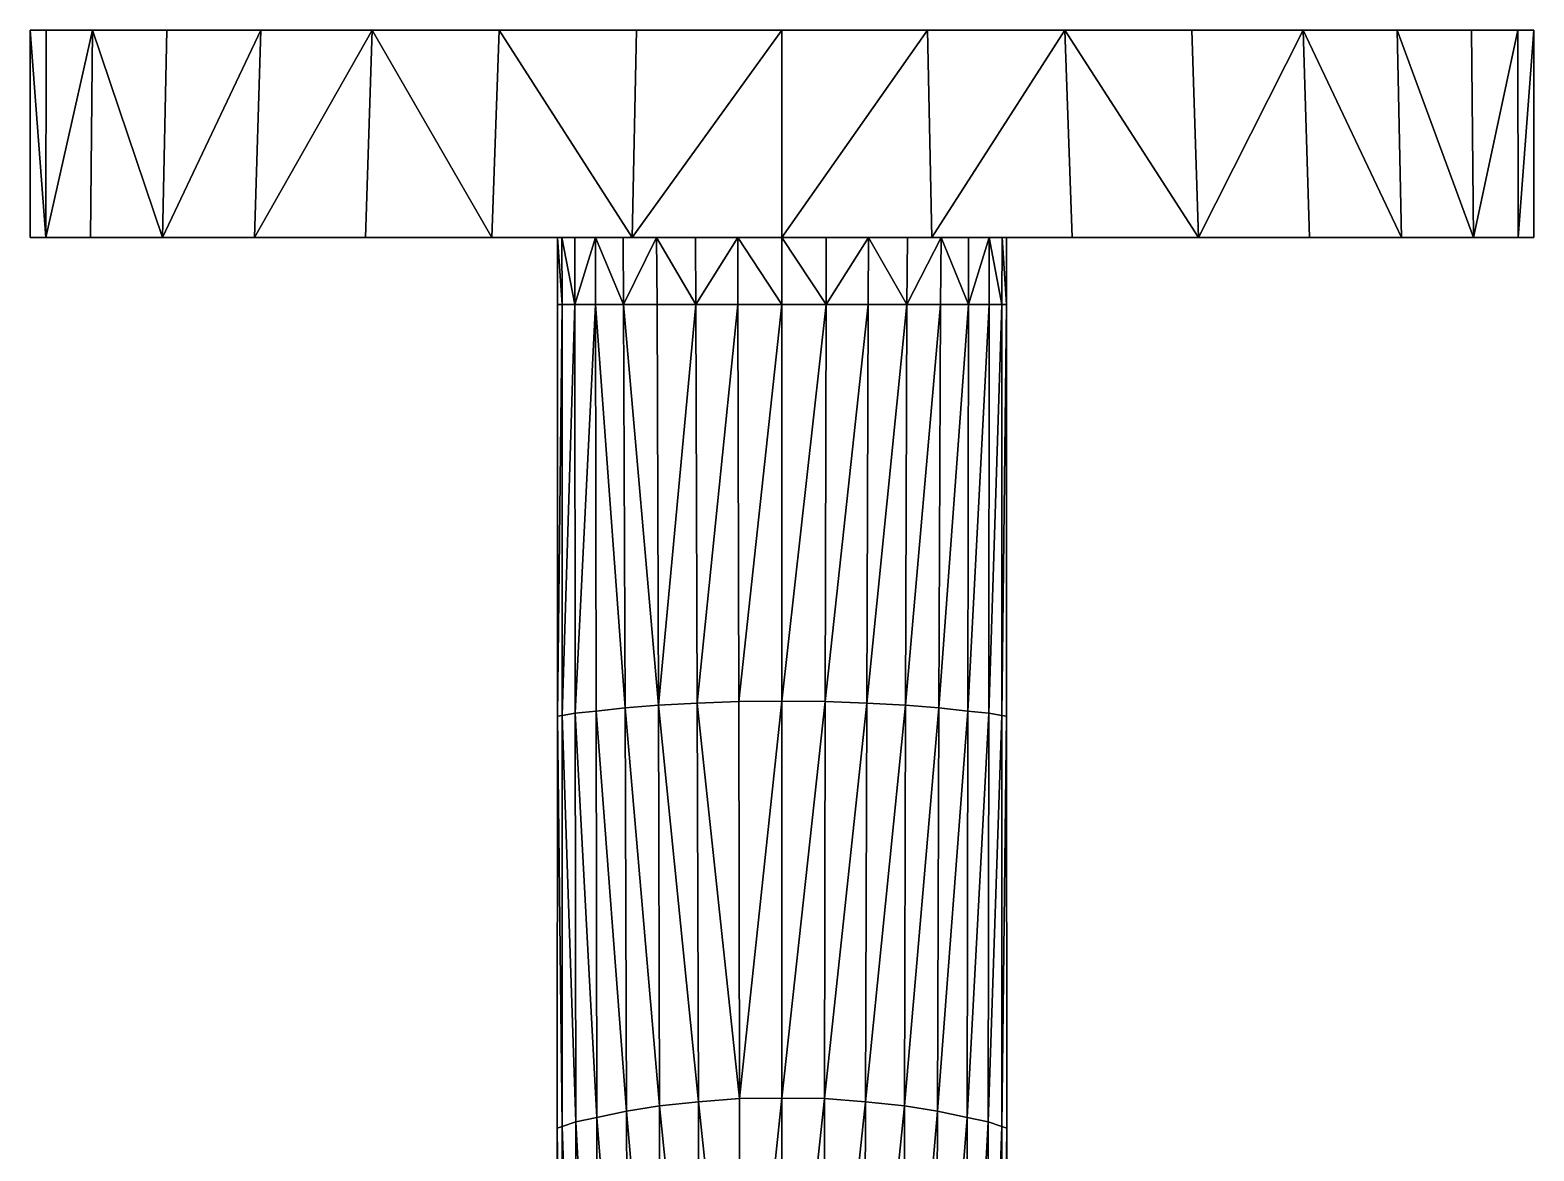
# Model space of a CAD drawing. Header units: centimetres. Extents: x -2.54 to 2.54, y -7.57 to 0.
# Drawn here: x -2.54 to 2.54, y -3.78 to 0 of the extents above; entities that cross this region are included whole.
import ezdxf

# ---------------------------------------------------------------- set-up
doc = ezdxf.new("R2010")
doc.units = ezdxf.units.CM
doc.layers.get('0').update_dxf_attribs({"true_color": 0x5890e1})

msp = doc.modelspace()

# ---------------------------------------------------------------- meshes
at = {"color": 18, "true_color": 0x000000}
mesh = msp.add_polyface(dxfattribs=at)
corners = [(-1.3809, 0, 5.4298), (-1.757, 0, 5.129), (-1.7785, -0.7, 5.1094), (-1.4037, -0.7, 5.4135), (-0.9767, -0.7, 5.6398), (-0.9525, 0, 5.6498), (-2.089, -0.7, 4.737), (-2.0737, 0, 4.7597), (-2.4825, -0.7, 3.8197), (-2.3317, -0.7, 4.3041), (-2.3244, 0, 4.323), (-2.4809, 0, 3.8269), (-1.5113, -0.7, 3.939), (-1.3582, -0.7, 4.222), (-1.156, -0.7, 4.4673), (-1.5977, -0.7, 3.6252), (-0.697, -0.7, 3.5917), (-2.5355, 0, 3.3), (-2.5355, -0.7, 3.3), (0.0022, 0, 3.3), (0.0022, 0, 3.8269), (0.0022, 0, 4.323), (0.0022, 0, 4.7597), (-1.7785, -0.7, 1.4906), (-1.4037, -0.7, 1.1865), (-0.912, -0.7, 1.9284), (-1.156, -0.7, 2.1327), (-1.3809, 0, 1.1702), (-1.757, 0, 1.471), (-0.9767, -0.7, 0.9602), (-2.089, -0.7, 1.863), (-2.0737, 0, 1.8403), (-2.4825, -0.7, 2.7803), (-2.4809, 0, 2.7731), (-2.3244, 0, 2.277), (-2.3317, -0.7, 2.2959), (-1.5113, -0.7, 2.661), (-1.3582, -0.7, 2.378), (-1.5977, -0.7, 2.9748), (-0.697, -0.7, 3.0083), (-1.6163, -0.7, 3.3), (-0.7405, -0.7, 3.1517), (0.0022, 0, 2.7731), (0.0022, 0, 2.277), (0.0022, 0, 1.8403)]
mesh.append_faces([[corners[k] for k in face] for face in [(0, 1, 2), (2, 3, 0), (4, 5, 0), (0, 3, 4), (6, 2, 1), (1, 7, 6), (8, 9, 10), (10, 11, 8), (10, 9, 6), (6, 7, 10), (12, 13, 6), (6, 9, 12), (2, 6, 13), (13, 14, 2), (12, 9, 8), (8, 15, 12), (13, 12, 16), (16, 12, 15), (8, 11, 17), (17, 18, 8), (19, 17, 11), (20, 11, 10), (21, 10, 7), (22, 7, 1), (23, 24, 25), (25, 26, 23), (27, 24, 23), (23, 28, 27), (29, 24, 27), (30, 31, 28), (28, 23, 30), (32, 33, 34), (34, 35, 32), (34, 31, 30), (30, 35, 34), (36, 35, 30), (30, 37, 36), (23, 26, 37), (37, 30, 23), (36, 38, 32), (32, 35, 36), (39, 36, 37), (38, 36, 39), (40, 38, 41), (38, 40, 18), (18, 32, 38), (32, 18, 17), (17, 33, 32), (33, 17, 19), (34, 33, 42), (31, 34, 43), (28, 31, 44)]], dxfattribs={"vtx2": -1, "color": 18})
mesh = msp.add_polyface(dxfattribs=at)
corners = [(-0.5039, -0.7, 5.7883), (0.0022, -0.7, 5.8367), (0.0022, 0, 5.8367), (-0.4893, 0, 5.7905), (-0.9525, 0, 5.6498), (-0.9767, -0.7, 5.6398), (-0.6299, -0.7, 4.8201), (-0.3193, -0.7, 4.8933), (-0.1471, -0.7, 4.0428), (-0.2901, -0.7, 4.0008), (-0.912, -0.7, 4.6716), (-1.4037, -0.7, 5.4135), (-0.697, -0.7, 3.5917), (-0.6274, -0.7, 3.7223), (-1.3582, -0.7, 4.222), (-1.156, -0.7, 4.4673), (-2.4809, 0, 3.8269), (0.0022, 0, 3.8269), (0.0022, 0, 3.3), (-2.3244, 0, 4.323), (0.0022, 0, 4.323), (-2.0737, 0, 4.7597), (0.0022, 0, 4.7597), (-1.757, 0, 5.129), (0.0022, 0, 5.129), (-1.3809, 0, 5.4298), (0.0022, 0, 5.4298), (0.0022, 0, 5.6498), (-0.5039, -0.7, 0.8117), (-0.4893, 0, 0.8095), (0.0022, 0, 0.7633), (0.0022, -0.7, 0.7633), (-0.9767, -0.7, 0.9602), (-0.9525, 0, 0.9502), (-0.3193, -0.7, 1.7067), (-0.6299, -0.7, 1.7799), (0.0022, -0.7, 1.6854), (0.0022, -0.7, 2.5437), (-0.1471, -0.7, 2.5572), (-0.2901, -0.7, 2.5992), (-1.156, -0.7, 2.1327), (-0.912, -0.7, 1.9284), (-0.421, -0.7, 2.6686), (-0.5344, -0.7, 2.7633), (-1.4037, -0.7, 1.1865), (-1.3809, 0, 1.1702), (-1.3582, -0.7, 2.378), (-0.6274, -0.7, 2.8777), (-0.697, -0.7, 3.0083), (-0.7405, -0.7, 3.1517), (-1.5977, -0.7, 2.9748), (-0.755, -0.7, 3.3), (-1.6163, -0.7, 3.3), (0.0022, 0, 2.7731), (-2.4809, 0, 2.7731), (0.0022, 0, 2.277), (-2.3244, 0, 2.277), (0.0022, 0, 1.8403), (-2.0737, 0, 1.8403), (0.0022, 0, 1.471), (-1.757, 0, 1.471), (0.0022, 0, 1.1702), (0.0022, 0, 0.9502)]
mesh.append_faces([[corners[k] for k in face] for face in [(0, 1, 2), (2, 3, 0), (0, 3, 4), (4, 5, 0), (5, 6, 7), (8, 7, 6), (6, 9, 8), (9, 6, 10), (6, 5, 11), (11, 10, 6), (12, 13, 14), (15, 14, 13), (16, 17, 18), (19, 20, 17), (21, 22, 20), (23, 24, 22), (24, 23, 25), (25, 26, 24), (26, 25, 4), (4, 27, 26), (27, 4, 3), (3, 2, 27), (28, 29, 30), (30, 31, 28), (28, 32, 33), (33, 29, 28), (34, 35, 32), (34, 36, 37), (37, 38, 34), (38, 39, 35), (35, 34, 38), (40, 41, 42), (42, 43, 40), (39, 42, 41), (41, 35, 39), (35, 41, 44), (44, 32, 35), (45, 33, 32), (46, 47, 48), (40, 43, 47), (47, 46, 40), (48, 49, 50), (49, 51, 52), (18, 53, 54), (53, 55, 56), (55, 57, 58), (57, 59, 60), (59, 61, 45), (45, 60, 59), (61, 62, 33), (33, 45, 61), (62, 30, 29), (29, 33, 62)]], dxfattribs={"vtx2": -1, "color": 18})
mesh = msp.add_polyface(dxfattribs=at)
corners = [(0.4938, 0, 5.7905), (0.0022, 0, 5.8367), (0.0022, -0.7, 5.8367), (0.5084, -0.7, 5.7883), (0.9811, -0.7, 5.6398), (0.9569, 0, 5.6498), (0.6343, -0.7, 4.8201), (0.3237, -0.7, 4.8933), (0.2946, -0.7, 4.0008), (0.9165, -0.7, 4.6716), (1.4081, -0.7, 5.4135), (1.3627, -0.7, 4.222), (0.6319, -0.7, 3.7223), (0.7015, -0.7, 3.5917), (1.5158, -0.7, 3.939), (0.7449, -0.7, 3.4483), (0.0022, 0, 3.3), (0.0022, 0, 3.8269), (2.4854, 0, 3.8269), (0.0022, 0, 4.323), (2.3289, 0, 4.323), (0.0022, 0, 4.7597), (2.0781, 0, 4.7597), (0.0022, 0, 5.129), (1.7615, 0, 5.129), (1.3853, 0, 5.4298), (0.0022, 0, 5.4298), (0.0022, 0, 5.6498), (0.4938, 0, 0.8095), (0.5084, -0.7, 0.8117), (0.0022, -0.7, 0.7633), (0.0022, 0, 0.7633), (0.9569, 0, 0.9502), (0.9811, -0.7, 0.9602), (0.3237, -0.7, 1.7067), (0.0022, -0.7, 1.6854), (0.6343, -0.7, 1.7799), (0.0022, -0.7, 2.5437), (0.1515, -0.7, 2.5572), (0.2946, -0.7, 2.5992), (0.4255, -0.7, 2.6686), (0.9165, -0.7, 1.9284), (1.1605, -0.7, 2.1327), (0.5389, -0.7, 2.7633), (1.4081, -0.7, 1.1865), (0.7015, -0.7, 3.0083), (0.6319, -0.7, 2.8777), (1.3627, -0.7, 2.378), (0.7449, -0.7, 3.1517), (1.5158, -0.7, 2.661), (2.4854, 0, 2.7731), (0.0022, 0, 2.7731), (2.3289, 0, 2.277), (0.0022, 0, 2.277), (2.0781, 0, 1.8403), (0.0022, 0, 1.8403), (1.7615, 0, 1.471), (0.0022, 0, 1.471), (1.3853, 0, 1.1702), (0.0022, 0, 1.1702), (0.0022, 0, 0.9502)]
mesh.append_faces([[corners[k] for k in face] for face in [(0, 1, 2), (2, 3, 0), (3, 4, 5), (5, 0, 3), (6, 4, 3), (3, 7, 6), (8, 6, 7), (9, 6, 8), (10, 4, 6), (6, 9, 10), (11, 12, 13), (14, 13, 15), (16, 17, 18), (17, 19, 20), (19, 21, 22), (21, 23, 24), (25, 24, 23), (23, 26, 25), (5, 25, 26), (26, 27, 5), (0, 5, 27), (27, 1, 0), (28, 29, 30), (30, 31, 28), (29, 28, 32), (32, 33, 29), (29, 34, 35), (36, 34, 29), (29, 33, 36), (37, 35, 34), (34, 38, 37), (39, 38, 34), (34, 36, 39), (40, 41, 42), (42, 43, 40), (41, 40, 39), (39, 36, 41), (44, 41, 36), (36, 33, 44), (45, 46, 47), (46, 43, 42), (48, 45, 49), (50, 51, 16), (52, 53, 51), (54, 55, 53), (56, 57, 55), (58, 59, 57), (57, 56, 58), (32, 60, 59), (59, 58, 32), (28, 31, 60), (60, 32, 28)]], dxfattribs={"vtx2": -1, "color": 18})
mesh = msp.add_polyface(dxfattribs=at)
corners = [(1.4081, -0.7, 5.4135), (1.7829, -0.7, 5.1094), (1.7615, 0, 5.129), (1.3853, 0, 5.4298), (0.9569, 0, 5.6498), (0.9811, -0.7, 5.6398), (2.0934, -0.7, 4.737), (2.0781, 0, 4.7597), (2.4854, 0, 3.8269), (2.3289, 0, 4.323), (2.3362, -0.7, 4.3041), (2.487, -0.7, 3.8197), (1.3627, -0.7, 4.222), (1.5158, -0.7, 3.939), (1.1605, -0.7, 4.4673), (1.6022, -0.7, 3.6252), (0.7015, -0.7, 3.5917), (0.6319, -0.7, 3.7223), (0.7449, -0.7, 3.4483), (2.54, 0, 3.3), (2.54, -0.7, 3.3), (0.0022, 0, 3.3), (0.0022, 0, 3.8269), (0.0022, 0, 4.323), (0.0022, 0, 4.7597), (0.9165, -0.7, 1.9284), (1.4081, -0.7, 1.1865), (1.7829, -0.7, 1.4906), (1.1605, -0.7, 2.1327), (1.3853, 0, 1.1702), (1.7615, 0, 1.471), (0.9811, -0.7, 0.9602), (0.9569, 0, 0.9502), (2.0781, 0, 1.8403), (2.0934, -0.7, 1.863), (2.4854, 0, 2.7731), (2.487, -0.7, 2.7803), (2.3362, -0.7, 2.2959), (2.3289, 0, 2.277), (1.5158, -0.7, 2.661), (1.3627, -0.7, 2.378), (1.6022, -0.7, 2.9748), (0.7015, -0.7, 3.0083), (0.6319, -0.7, 2.8777), (0.7449, -0.7, 3.1517), (1.6207, -0.7, 3.3), (0.0022, 0, 2.7731), (0.0022, 0, 2.277), (0.0022, 0, 1.8403)]
mesh.append_faces([[corners[k] for k in face] for face in [(0, 1, 2), (2, 3, 0), (0, 3, 4), (4, 5, 0), (2, 1, 6), (6, 7, 2), (8, 9, 10), (10, 11, 8), (7, 6, 10), (10, 9, 7), (6, 12, 13), (13, 10, 6), (1, 14, 12), (12, 6, 1), (10, 13, 15), (16, 13, 12), (17, 12, 14), (18, 15, 13), (19, 8, 11), (11, 20, 19), (8, 19, 21), (9, 8, 22), (7, 9, 23), (2, 7, 24), (25, 26, 27), (27, 28, 25), (26, 29, 30), (30, 27, 26), (26, 31, 32), (32, 29, 26), (30, 33, 34), (34, 27, 30), (35, 36, 37), (37, 38, 35), (33, 38, 37), (37, 34, 33), (34, 37, 39), (39, 40, 34), (27, 34, 40), (40, 28, 27), (41, 39, 37), (37, 36, 41), (40, 39, 42), (28, 40, 43), (39, 41, 44), (20, 45, 41), (41, 36, 20), (19, 20, 36), (36, 35, 19), (21, 19, 35), (46, 35, 38), (47, 38, 33), (48, 33, 30)]], dxfattribs={"vtx2": -1, "color": 18})
mesh = msp.add_polyface(dxfattribs=at)
corners = [(-0.5039, -0.7, 5.7883), (-0.3193, -0.7, 4.8933), (0.0022, -0.7, 4.9146), (0.0022, -0.7, 5.8367), (-0.9767, -0.7, 5.6398), (-0.1471, -0.7, 4.0428), (0.0022, -0.7, 4.0563), (-0.1464, -0.9264, 4.0411), (0.0022, -0.9261, 4.0563), (-0.2901, -0.7, 4.0008), (-0.2885, -0.9269, 3.9991), (-0.421, -0.7, 3.9314), (-0.5344, -0.7, 3.8367), (-0.5328, -0.9268, 3.8351), (-0.4187, -0.9269, 3.9291), (-1.156, -0.7, 4.4673), (-0.912, -0.7, 4.6716), (-1.7785, -0.7, 5.1094), (-1.4037, -0.7, 5.4135), (-0.6274, -0.7, 3.7223), (-1.5977, -0.7, 3.6252), (-0.7405, -0.7, 3.4483), (-0.697, -0.7, 3.5917), (-0.7393, -0.9267, 3.4483), (-0.6968, -0.927, 3.5909), (-0.6268, -0.927, 3.7211), (-0.755, -0.7, 3.3), (-0.755, -0.9266, 3.3), (-1.6163, -0.7, 3.3), (-2.4825, -0.7, 3.8197), (-2.5355, -0.7, 3.3), (-0.1437, -2.2668, 4.0421), (-0.5039, -0.7, 0.8117), (0.0022, -0.7, 0.7633), (0.0022, -0.7, 1.6854), (-0.3193, -0.7, 1.7067), (-0.9767, -0.7, 0.9602), (-0.1471, -0.7, 2.5572), (0.0022, -0.7, 2.5437), (0.0022, -0.9261, 2.5437), (-0.1464, -0.9264, 2.5589), (-0.2885, -0.9269, 2.6009), (-0.2901, -0.7, 2.5992), (-0.421, -0.7, 2.6686), (-0.4187, -0.9269, 2.6709), (-0.5328, -0.9268, 2.7649), (-0.5344, -0.7, 2.7633), (-0.7405, -0.7, 3.1517), (-0.697, -0.7, 3.0083), (-0.6968, -0.927, 3.0091), (-0.7393, -0.9267, 3.1517), (-0.6274, -0.7, 2.8777), (-0.6268, -0.927, 2.8789), (-0.1437, -2.2668, 2.5579)]
mesh.append_faces([[corners[k] for k in face] for face in [(0, 1, 2), (2, 3, 0), (1, 0, 4), (1, 5, 6), (6, 2, 1), (5, 7, 8), (8, 6, 5), (5, 9, 10), (10, 7, 5), (11, 12, 13), (13, 14, 11), (10, 9, 11), (11, 14, 10), (15, 12, 11), (11, 16, 15), (16, 11, 9), (17, 15, 16), (16, 18, 17), (19, 12, 15), (20, 21, 22), (21, 23, 24), (24, 22, 21), (24, 25, 19), (19, 22, 24), (13, 12, 19), (19, 25, 13), (23, 21, 26), (26, 27, 23), (21, 20, 28), (28, 26, 21), (20, 29, 30), (30, 28, 20), (8, 7, 31), (32, 33, 34), (34, 35, 32), (36, 32, 35), (37, 38, 39), (39, 40, 37), (37, 40, 41), (41, 42, 37), (43, 44, 45), (45, 46, 43), (41, 44, 43), (43, 42, 41), (47, 48, 49), (49, 50, 47), (49, 48, 51), (51, 52, 49), (45, 52, 51), (51, 46, 45), (50, 27, 26), (26, 47, 50), (53, 40, 39)]], dxfattribs={"vtx2": -1, "color": 18})
mesh = msp.add_polyface(dxfattribs=at)
corners = [(1.6207, -0.7, 3.3), (1.6022, -0.7, 3.6252), (0.7449, -0.7, 3.4483), (0.7595, -0.7, 3.3), (0.0022, -0.7, 4.9146), (0.3237, -0.7, 4.8933), (0.5084, -0.7, 5.7883), (0.0022, -0.7, 5.8367), (0.0022, -0.7, 4.0563), (0.1515, -0.7, 4.0428), (0.2946, -0.7, 4.0008), (0.0022, -0.9261, 4.0563), (0.1508, -0.9264, 4.0411), (0.2929, -0.9269, 3.9991), (0.4232, -0.9269, 3.9291), (0.5373, -0.9268, 3.8351), (0.5389, -0.7, 3.8367), (0.4255, -0.7, 3.9314), (1.1605, -0.7, 4.4673), (0.9165, -0.7, 4.6716), (1.7829, -0.7, 5.1094), (1.4081, -0.7, 5.4135), (2.487, -0.7, 3.8197), (2.3362, -0.7, 4.3041), (0.6319, -0.7, 3.7223), (0.7015, -0.7, 3.5917), (0.7013, -0.927, 3.5909), (0.7437, -0.9267, 3.4483), (0.6313, -0.927, 3.7211), (0.7595, -0.9266, 3.3), (2.54, -0.7, 3.3), (0.0022, -2.2659, 4.0573), (0.7449, -0.7, 3.1517), (1.6022, -0.7, 2.9748), (0.0022, -0.7, 1.6854), (0.0022, -0.7, 0.7633), (0.5084, -0.7, 0.8117), (0.0022, -0.7, 2.5437), (0.1515, -0.7, 2.5572), (0.1508, -0.9264, 2.5589), (0.0022, -0.9261, 2.5437), (0.2946, -0.7, 2.5992), (0.2929, -0.9269, 2.6009), (0.4232, -0.9269, 2.6709), (0.4255, -0.7, 2.6686), (0.5389, -0.7, 2.7633), (0.5373, -0.9268, 2.7649), (0.7015, -0.7, 3.0083), (0.7437, -0.9267, 3.1517), (0.7013, -0.927, 3.0091), (0.6313, -0.927, 2.8789), (0.6319, -0.7, 2.8777), (0.0022, -2.2659, 2.5427)]
mesh.append_faces([[corners[k] for k in face] for face in [(0, 1, 2), (2, 3, 0), (4, 5, 6), (6, 7, 4), (8, 9, 5), (5, 4, 8), (5, 9, 10), (8, 11, 12), (12, 9, 8), (12, 13, 10), (10, 9, 12), (14, 15, 16), (16, 17, 14), (14, 17, 10), (10, 13, 14), (17, 16, 18), (18, 19, 17), (10, 17, 19), (19, 18, 20), (20, 21, 19), (1, 22, 23), (18, 16, 24), (25, 26, 27), (27, 2, 25), (25, 24, 28), (28, 26, 25), (28, 24, 16), (16, 15, 28), (29, 3, 2), (2, 27, 29), (30, 22, 1), (1, 0, 30), (12, 11, 31), (0, 3, 32), (32, 33, 0), (34, 35, 36), (37, 38, 39), (39, 40, 37), (39, 38, 41), (41, 42, 39), (43, 44, 45), (45, 46, 43), (43, 42, 41), (41, 44, 43), (47, 32, 48), (48, 49, 47), (47, 49, 50), (50, 51, 47), (50, 46, 45), (45, 51, 50), (29, 48, 32), (32, 3, 29), (52, 40, 39)]], dxfattribs={"vtx2": -1, "color": 18})
mesh = msp.add_polyface(dxfattribs=at)
corners = [(0.0022, -2.2659, 4.0573), (-0.1437, -2.2668, 4.0421), (-0.141, -3.6073, 4.0431), (0.0022, -3.6057, 4.0583), (-0.2842, -2.2726, 4.0008), (-0.2799, -3.6182, 4.0024), (-0.4115, -3.6317, 3.9311), (-0.4151, -2.2793, 3.9301), (-0.5275, -2.2883, 3.8381), (-0.6223, -3.6716, 3.7243), (-0.6246, -2.2993, 3.7227), (-0.6954, -2.3066, 3.5932), (-0.5223, -3.6498, 3.8411), (-0.6939, -3.6863, 3.5955), (-0.7394, -2.314, 3.4503), (-0.7395, -3.7013, 3.4522), (-0.7558, -2.3169, 3.3), (0.0022, -0.9261, 4.0563), (-0.1464, -0.9264, 4.0411), (-0.2885, -0.9269, 3.9991), (-0.4187, -0.9269, 3.9291), (-0.5328, -0.9268, 3.8351), (-0.6268, -0.927, 3.7211), (-0.6968, -0.927, 3.5909), (-0.7393, -0.9267, 3.4483), (-0.755, -0.9266, 3.3), (0.0022, -2.2659, 2.5427), (0.0022, -3.6057, 2.5417), (-0.141, -3.6073, 2.5569), (-0.1437, -2.2668, 2.5579), (-0.2799, -3.6182, 2.5976), (-0.2842, -2.2726, 2.5992), (-0.5275, -2.2883, 2.7619), (-0.4151, -2.2793, 2.6699), (-0.4115, -3.6317, 2.6689), (-0.6954, -2.3066, 3.0068), (-0.6246, -2.2993, 2.8773), (-0.6223, -3.6716, 2.8757), (-0.5223, -3.6498, 2.7589), (-0.7394, -2.314, 3.1497), (-0.6939, -3.6863, 3.0045), (-0.7395, -3.7013, 3.1478), (0.0022, -0.9261, 2.5437), (-0.1464, -0.9264, 2.5589), (-0.2885, -0.9269, 2.6009), (-0.5328, -0.9268, 2.7649), (-0.4187, -0.9269, 2.6709), (-0.6268, -0.927, 2.8789), (-0.6968, -0.927, 3.0091), (-0.7393, -0.9267, 3.1517)]
mesh.append_faces([[corners[k] for k in face] for face in [(0, 1, 2), (2, 3, 0), (2, 1, 4), (4, 5, 2), (6, 7, 8), (5, 4, 7), (7, 6, 5), (9, 10, 11), (12, 8, 10), (13, 11, 14), (15, 14, 16), (1, 0, 17), (18, 19, 4), (4, 1, 18), (7, 20, 21), (21, 8, 7), (19, 20, 7), (7, 4, 19), (22, 23, 11), (11, 10, 22), (8, 21, 22), (22, 10, 8), (23, 24, 14), (14, 11, 23), (24, 25, 16), (16, 14, 24), (26, 27, 28), (28, 29, 26), (28, 30, 31), (31, 29, 28), (32, 33, 34), (30, 34, 33), (33, 31, 30), (35, 36, 37), (36, 32, 38), (39, 35, 40), (16, 39, 41), (42, 26, 29), (43, 29, 31), (31, 44, 43), (33, 32, 45), (45, 46, 33), (44, 31, 33), (33, 46, 44), (47, 36, 35), (35, 48, 47), (32, 36, 47), (47, 45, 32), (48, 35, 39), (39, 49, 48), (49, 39, 16), (16, 25, 49)]], dxfattribs={"vtx2": -1, "color": 18})
mesh = msp.add_polyface(dxfattribs=at)
corners = [(0.0022, -3.6057, 4.0583), (0.1455, -3.6073, 4.0431), (0.1482, -2.2668, 4.0421), (0.0022, -2.2659, 4.0573), (0.2887, -2.2726, 4.0008), (0.2844, -3.6182, 4.0024), (0.532, -2.2883, 3.8381), (0.4196, -2.2793, 3.9301), (0.416, -3.6317, 3.9311), (0.6998, -2.3066, 3.5932), (0.629, -2.2993, 3.7227), (0.6268, -3.6716, 3.7243), (0.5268, -3.6498, 3.8411), (0.7439, -2.314, 3.4503), (0.6984, -3.6863, 3.5955), (0.7602, -2.3169, 3.3), (0.744, -3.7013, 3.4522), (0.1508, -0.9264, 4.0411), (0.2929, -0.9269, 3.9991), (0.5373, -0.9268, 3.8351), (0.4232, -0.9269, 3.9291), (0.7013, -0.927, 3.5909), (0.6313, -0.927, 3.7211), (0.7437, -0.9267, 3.4483), (0.7595, -0.9266, 3.3), (0.0022, -3.6057, 2.5417), (0.0022, -2.2659, 2.5427), (0.1482, -2.2668, 2.5579), (0.1455, -3.6073, 2.5569), (0.2887, -2.2726, 2.5992), (0.2844, -3.6182, 2.5976), (0.416, -3.6317, 2.6689), (0.4196, -2.2793, 2.6699), (0.532, -2.2883, 2.7619), (0.6268, -3.6716, 2.8757), (0.629, -2.2993, 2.8773), (0.6998, -2.3066, 3.0068), (0.5268, -3.6498, 2.7589), (0.6984, -3.6863, 3.0045), (0.7439, -2.314, 3.1497), (0.744, -3.7013, 3.1478), (0.1508, -0.9264, 2.5589), (0.2929, -0.9269, 2.6009), (0.5373, -0.9268, 2.7649), (0.4232, -0.9269, 2.6709), (0.7013, -0.927, 3.0091), (0.6313, -0.927, 2.8789), (0.7437, -0.9267, 3.1517)]
mesh.append_faces([[corners[k] for k in face] for face in [(0, 1, 2), (2, 3, 0), (4, 2, 1), (1, 5, 4), (6, 7, 8), (7, 4, 5), (5, 8, 7), (9, 10, 11), (10, 6, 12), (13, 9, 14), (15, 13, 16), (3, 2, 17), (18, 17, 2), (2, 4, 18), (19, 20, 7), (7, 6, 19), (20, 18, 4), (4, 7, 20), (21, 22, 10), (10, 9, 21), (22, 19, 6), (6, 10, 22), (23, 21, 9), (9, 13, 23), (24, 23, 13), (13, 15, 24), (25, 26, 27), (27, 28, 25), (29, 30, 28), (28, 27, 29), (31, 32, 33), (32, 31, 30), (30, 29, 32), (34, 35, 36), (37, 33, 35), (38, 36, 39), (40, 39, 15), (41, 27, 26), (42, 29, 27), (27, 41, 42), (43, 33, 32), (32, 44, 43), (44, 32, 29), (29, 42, 44), (45, 36, 35), (35, 46, 45), (46, 35, 33), (33, 43, 46), (47, 39, 36), (36, 45, 47), (24, 15, 39), (39, 47, 24)]], dxfattribs={"vtx2": -1, "color": 18})
mesh = msp.add_polyface(dxfattribs=at)
corners = [(-0.5275, -2.2883, 3.8381), (-0.5223, -3.6498, 3.8411), (-0.4115, -3.6317, 3.9311), (-0.6954, -2.3066, 3.5932), (-0.6939, -3.6863, 3.5955), (-0.6223, -3.6716, 3.7243), (-0.6246, -2.2993, 3.7227), (-0.7394, -2.314, 3.4503), (-0.7395, -3.7013, 3.4522), (-0.7558, -2.3169, 3.3), (-0.7565, -3.7072, 3.3), (0.416, -3.6317, 3.9311), (0.5268, -3.6498, 3.8411), (0.532, -2.2883, 3.8381), (0.6268, -3.6716, 3.7243), (0.6984, -3.6863, 3.5955), (0.6998, -2.3066, 3.5932), (0.629, -2.2993, 3.7227), (0.744, -3.7013, 3.4522), (0.7439, -2.314, 3.4503), (0.761, -3.7072, 3.3), (0.7602, -2.3169, 3.3), (0.0022, -3.6057, 4.0583), (-0.141, -3.6073, 4.0431), (-0.1384, -4.9477, 4.0441), (-0.2799, -3.6182, 4.0024), (-0.4079, -4.984, 3.9321), (-0.2757, -4.9639, 4.0041), (-0.6201, -5.0439, 3.726), (-0.517, -5.0113, 3.8441), (-0.6924, -5.0659, 3.5977), (-0.7397, -5.0887, 3.4542), (0.1455, -3.6073, 4.0431), (0.0022, -4.9456, 4.0593), (0.2844, -3.6182, 4.0024), (0.1428, -4.9477, 4.0441), (0.4124, -4.984, 3.9321), (0.2801, -4.9639, 4.0041), (0.6246, -5.0439, 3.726), (0.5215, -5.0113, 3.8441), (0.6969, -5.0659, 3.5977), (0.7441, -5.0887, 3.4542), (-0.4115, -3.6317, 2.6689), (-0.5223, -3.6498, 2.7589), (-0.5275, -2.2883, 2.7619), (-0.6223, -3.6716, 2.8757), (-0.6939, -3.6863, 3.0045), (-0.6954, -2.3066, 3.0068), (-0.6246, -2.2993, 2.8773), (-0.7395, -3.7013, 3.1478), (-0.7394, -2.314, 3.1497), (0.532, -2.2883, 2.7619), (0.5268, -3.6498, 2.7589), (0.416, -3.6317, 2.6689), (0.6998, -2.3066, 3.0068), (0.6984, -3.6863, 3.0045), (0.6268, -3.6716, 2.8757), (0.629, -2.2993, 2.8773), (0.7439, -2.314, 3.1497), (0.744, -3.7013, 3.1478), (-0.1384, -4.9477, 2.5559), (-0.141, -3.6073, 2.5569), (0.0022, -3.6057, 2.5417), (0.0022, -4.9456, 2.5407), (-0.2799, -3.6182, 2.5976), (-0.4079, -4.984, 2.6679), (-0.2757, -4.9639, 2.5959), (-0.6201, -5.0439, 2.874), (-0.517, -5.0113, 2.7559), (-0.6924, -5.0659, 3.0023), (-0.7397, -5.0887, 3.1458), (0.1455, -3.6073, 2.5569), (0.1428, -4.9477, 2.5559), (0.2844, -3.6182, 2.5976), (0.4124, -4.984, 2.6679), (0.2801, -4.9639, 2.5959), (0.6246, -5.0439, 2.874), (0.5215, -5.0113, 2.7559), (0.6969, -5.0659, 3.0023), (0.7441, -5.0887, 3.1458)]
mesh.append_faces([[corners[k] for k in face] for face in [(0, 1, 2), (3, 4, 5), (6, 5, 1), (7, 8, 4), (9, 10, 8), (11, 12, 13), (14, 15, 16), (12, 14, 17), (15, 18, 19), (18, 20, 21), (22, 23, 24), (24, 23, 25), (26, 2, 1), (27, 25, 2), (28, 5, 4), (29, 1, 5), (30, 4, 8), (31, 8, 10), (32, 22, 33), (34, 32, 35), (12, 11, 36), (11, 34, 37), (15, 14, 38), (14, 12, 39), (18, 15, 40), (20, 18, 41), (42, 43, 44), (45, 46, 47), (43, 45, 48), (46, 49, 50), (49, 10, 9), (51, 52, 53), (54, 55, 56), (57, 56, 52), (58, 59, 55), (21, 20, 59), (60, 61, 62), (62, 63, 60), (64, 61, 60), (43, 42, 65), (42, 64, 66), (46, 45, 67), (45, 43, 68), (49, 46, 69), (10, 49, 70), (63, 62, 71), (72, 71, 73), (74, 53, 52), (75, 73, 53), (76, 56, 55), (77, 52, 56), (78, 55, 59), (79, 59, 20)]], dxfattribs={"vtx2": -1, "color": 18})
mesh = msp.add_polyface(dxfattribs=at)
corners = [(-0.1339, -5.1365, 4.046), (-0.1384, -4.9477, 4.0441), (-0.2757, -4.9639, 4.0041), (0.0022, -5.1282, 4.0593), (0.0022, -4.9456, 4.0593), (-0.3868, -5.1928, 3.9498), (-0.4079, -4.984, 3.9321), (-0.517, -5.0113, 3.8441), (-0.2633, -5.1584, 4.0095), (0.2677, -5.1584, 4.0095), (0.2801, -4.9639, 4.0041), (0.1428, -4.9477, 4.0441), (0.1383, -5.1365, 4.046), (0.5034, -5.2361, 3.8684), (0.5215, -5.0113, 3.8441), (0.4124, -4.984, 3.9321), (0.3913, -5.1928, 3.9498), (0.0022, -3.6057, 4.0583), (-0.2799, -3.6182, 4.0024), (-0.5223, -3.6498, 3.8411), (-0.4115, -3.6317, 3.9311), (-0.6939, -3.6863, 3.5955), (-0.6924, -5.0659, 3.5977), (-0.6201, -5.0439, 3.726), (-0.6223, -3.6716, 3.7243), (-0.7395, -3.7013, 3.4522), (-0.7397, -5.0887, 3.4542), (-0.7565, -3.7072, 3.3), (-0.7572, -5.0976, 3.3), (0.1455, -3.6073, 4.0431), (0.2844, -3.6182, 4.0024), (0.5268, -3.6498, 3.8411), (0.416, -3.6317, 3.9311), (0.6246, -5.0439, 3.726), (0.6969, -5.0659, 3.5977), (0.6984, -3.6863, 3.5955), (0.6268, -3.6716, 3.7243), (0.7441, -5.0887, 3.4542), (0.744, -3.7013, 3.4522), (0.7617, -5.0976, 3.3), (0.761, -3.7072, 3.3), (-0.2757, -4.9639, 2.5959), (-0.1384, -4.9477, 2.5559), (-0.1339, -5.1365, 2.554), (0.0022, -4.9456, 2.5407), (0.0022, -5.1282, 2.5407), (-0.517, -5.0113, 2.7559), (-0.4079, -4.984, 2.6679), (-0.3868, -5.1928, 2.6502), (-0.2633, -5.1584, 2.5905), (0.1428, -4.9477, 2.5559), (0.2801, -4.9639, 2.5959), (0.2677, -5.1584, 2.5905), (0.1383, -5.1365, 2.554), (0.4124, -4.984, 2.6679), (0.5215, -5.0113, 2.7559), (0.5034, -5.2361, 2.7316), (0.3913, -5.1928, 2.6502), (-0.2799, -3.6182, 2.5976), (-0.5223, -3.6498, 2.7589), (-0.4115, -3.6317, 2.6689), (-0.6201, -5.0439, 2.874), (-0.6924, -5.0659, 3.0023), (-0.6939, -3.6863, 3.0045), (-0.6223, -3.6716, 2.8757), (-0.7397, -5.0887, 3.1458), (-0.7395, -3.7013, 3.1478), (0.1455, -3.6073, 2.5569), (0.2844, -3.6182, 2.5976), (0.5268, -3.6498, 2.7589), (0.416, -3.6317, 2.6689), (0.6984, -3.6863, 3.0045), (0.6969, -5.0659, 3.0023), (0.6246, -5.0439, 2.874), (0.6268, -3.6716, 2.8757), (0.744, -3.7013, 3.1478), (0.7441, -5.0887, 3.1458)]
mesh.append_faces([[corners[k] for k in face] for face in [(0, 1, 2), (0, 3, 4), (4, 1, 0), (5, 6, 7), (8, 2, 6), (9, 10, 11), (11, 4, 3), (3, 12, 11), (13, 14, 15), (16, 15, 10), (1, 4, 17), (18, 2, 1), (19, 7, 6), (20, 6, 2), (21, 22, 23), (24, 23, 7), (25, 26, 22), (27, 28, 26), (4, 11, 29), (11, 10, 30), (15, 14, 31), (10, 15, 32), (33, 34, 35), (14, 33, 36), (34, 37, 38), (37, 39, 40), (41, 42, 43), (43, 42, 44), (44, 45, 43), (46, 47, 48), (47, 41, 49), (50, 51, 52), (52, 53, 50), (50, 53, 45), (45, 44, 50), (54, 55, 56), (51, 54, 57), (42, 41, 58), (47, 46, 59), (41, 47, 60), (61, 62, 63), (46, 61, 64), (62, 65, 66), (65, 28, 27), (67, 50, 44), (68, 51, 50), (69, 55, 54), (70, 54, 51), (71, 72, 73), (74, 73, 55), (75, 76, 72), (40, 39, 76)]], dxfattribs={"vtx2": -1, "color": 18})

doc.saveas('drawing.dxf')
